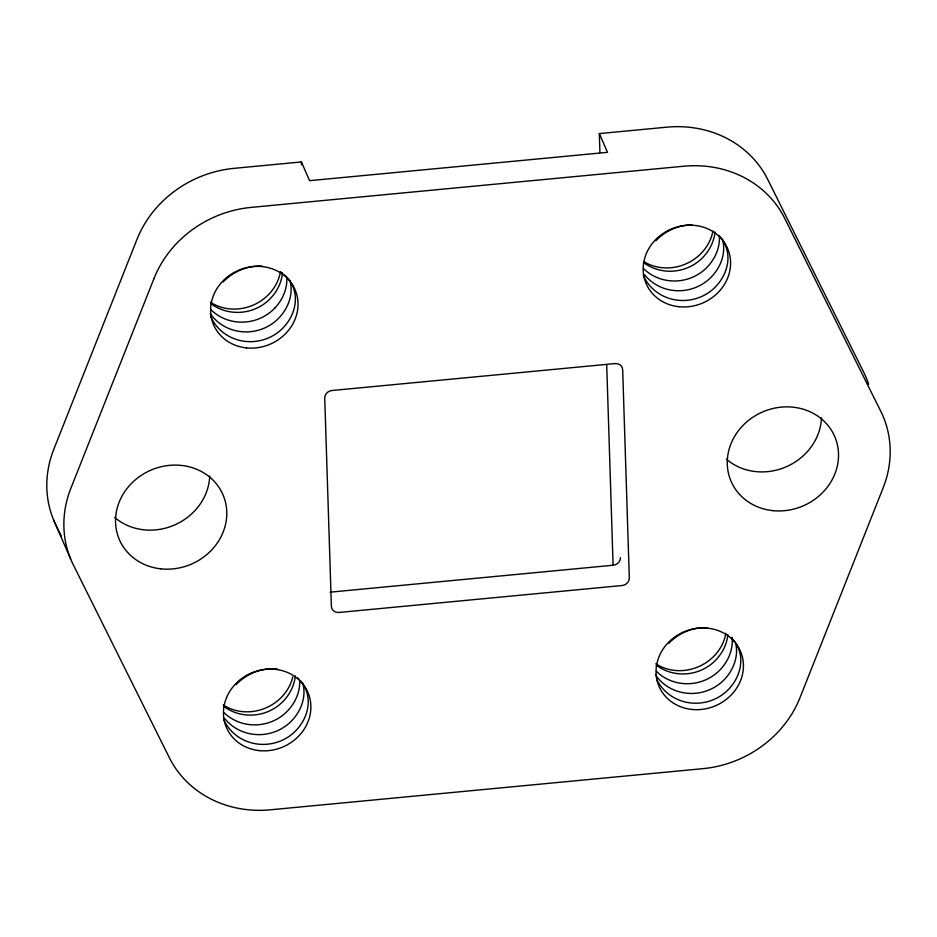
<?xml version="1.0" encoding="UTF-8"?>
<svg xmlns="http://www.w3.org/2000/svg" width="937" height="937" viewBox="0 0 937 937"><rect width="100%" height="100%" fill="white"/><g stroke="black" fill="none" stroke-linecap="round" stroke-linejoin="round"><path stroke-width="1.41" d="M868.611 384.17A108.868 98.666 -23.6 0 0 863.715 372.223L767.696 179.389A108.868 98.666 -23.6 0 0 666.64 127.186L599.317 133.593L607.504 152.321L309.585 180.677L301.398 161.937L234.074 168.344A108.868 98.666 -23.6 0 0 136.954 239.427L53.796 449.315A108.868 98.666 -23.6 0 0 56.232 525.739L61.42 536.163M330.129 592.172L613.278 565.222A7.496 6.793 -23.6 0 0 620.446 557.644M53.561 519.859L70.626 558.897M599.317 133.593L599.926 152.602M606.696 364.622L613.091 564.941M301.398 161.937L301.491 164.865M712.905 231.076A44.355 40.197 -23.6 0 1 644.75 262.137M821.444 417.843A56.454 51.16 -23.6 0 1 786.237 466.79A56.454 51.16 -23.6 0 1 726.433 459.177M725.847 633.295A44.355 40.197 -23.6 0 1 655.83 663.759M292.766 677.018A44.355 40.197 -23.6 0 1 223.264 704.929M209.712 476.055A56.454 51.16 -23.6 0 1 174.493 525.013A56.454 51.16 -23.6 0 1 114.689 517.388M280.432 271.742A44.355 40.197 -23.6 0 1 210.415 302.194M643.239 275.232A43.852 41.743 -12.2 0 0 715.88 286.453A43.852 36.93 -30.1 0 0 718.913 235.48M644.351 274.506A43.852 41.743 -12.2 0 0 711.616 276.696A43.852 36.93 -30.1 0 0 722.614 239.72M643.414 262.419A43.852 41.743 -12.2 0 0 703.09 257.183A43.852 36.93 -30.1 0 0 715.013 232.025M719.405 236.967A43.852 36.93 -30.1 0 1 707.365 266.951A43.852 41.743 -12.2 0 1 643.637 268.696M655.748 240.797A43.852 36.93 -30.1 0 1 692.045 224.927M657.2 680.332A43.852 41.743 -12.2 0 0 728.728 689.175A43.852 36.93 -30.1 0 0 736.072 643.684M655.631 675.097A43.852 41.743 -12.2 0 0 724.465 679.419A43.852 36.93 -30.1 0 0 735.463 642.442M656.263 665.141A43.852 41.743 -12.2 0 0 715.938 659.906A43.852 36.93 -30.1 0 0 727.862 634.759M732.066 637.312A43.852 36.93 -30.1 0 1 720.213 669.674A43.852 41.743 -12.2 0 1 656.486 671.419M668.596 643.52A43.852 36.93 -30.1 0 1 707.505 627.731M731.762 638.202A43.852 36.93 -30.1 0 1 734.772 641.751M223.521 719.124A43.852 41.743 -12.2 0 0 296.162 730.345A43.852 36.93 -30.1 0 0 300.765 681.094M224.634 718.398A43.852 41.743 -12.2 0 0 291.899 720.588A43.852 36.93 -30.1 0 0 302.897 683.612M223.697 706.311A43.852 41.743 -12.2 0 0 283.372 701.075A43.852 36.93 -30.1 0 0 295.296 675.928M299.688 680.859A43.852 36.93 -30.1 0 1 287.647 710.843A43.852 41.743 -12.2 0 1 223.92 712.588M236.03 684.689A43.852 36.93 -30.1 0 1 277.504 669.135M297.486 677.756A43.852 36.93 -30.1 0 1 299.196 679.372M210.673 316.401A43.852 41.743 -12.2 0 0 283.314 327.622A43.852 36.93 -30.1 0 0 284.637 275.033M210.216 313.544A43.852 41.743 -12.2 0 0 279.05 317.866A43.852 36.93 -30.1 0 0 290.048 280.889M210.848 303.588A43.852 41.743 -12.2 0 0 270.524 298.353A43.852 36.93 -30.1 0 0 282.447 273.194M286.827 278.137A43.852 36.93 -30.1 0 1 274.787 308.121M274.787 308.109A43.852 41.743 -12.2 0 1 211.071 309.866M223.182 281.967A43.852 36.93 -30.1 0 1 262.091 266.178M280.866 272.163A43.852 36.93 -30.1 0 1 282.81 273.534M154.008 278.465L70.849 488.353A108.868 98.666 -23.6 0 0 73.285 564.777L169.304 757.611A108.868 98.666 -23.6 0 0 270.36 809.814L702.926 768.656A108.868 98.666 -23.6 0 0 800.046 697.573L883.204 487.685A108.868 98.666 -23.6 0 0 880.768 411.261L784.749 218.426A108.868 98.666 -23.6 0 0 683.694 166.224L251.139 207.393A108.868 98.666 -23.6 0 0 154.008 278.465M615.059 363.568L331.909 390.518A7.496 6.793 -23.6 0 0 324.741 398.096L331.382 606.298A7.496 6.793 -23.6 0 0 338.995 612.47L622.145 585.52A7.496 6.793 -23.6 0 0 629.313 577.942L622.672 369.74A7.496 6.793 -23.6 0 0 615.059 363.568M678.54 306.668A44.355 40.197 -23.6 0 0 728.213 250.003A44.355 40.197 -23.6 0 0 653.897 241.535A44.355 40.197 -23.6 0 0 678.54 306.668M772.955 510.653A56.454 51.16 -23.6 0 0 835.277 437.872A56.454 51.16 -23.6 0 0 740.464 428.197A56.454 51.16 -23.6 0 0 772.955 510.653M691.916 709.45A44.355 40.197 -23.6 0 0 740.886 652.269A44.355 40.197 -23.6 0 0 666.394 644.668A44.355 40.197 -23.6 0 0 691.916 709.45M259.362 750.619A44.355 40.197 -23.6 0 0 308.332 693.439A44.355 40.197 -23.6 0 0 233.828 685.837A44.355 40.197 -23.6 0 0 259.362 750.619M161.211 568.876A56.454 51.16 -23.6 0 0 223.533 496.095A56.454 51.16 -23.6 0 0 128.72 486.42A56.454 51.16 -23.6 0 0 161.211 568.876M246.501 347.896A44.355 40.197 -23.6 0 0 295.471 290.716A44.355 40.197 -23.6 0 0 220.98 283.115A44.355 40.197 -23.6 0 0 246.501 347.896"/></g></svg>
